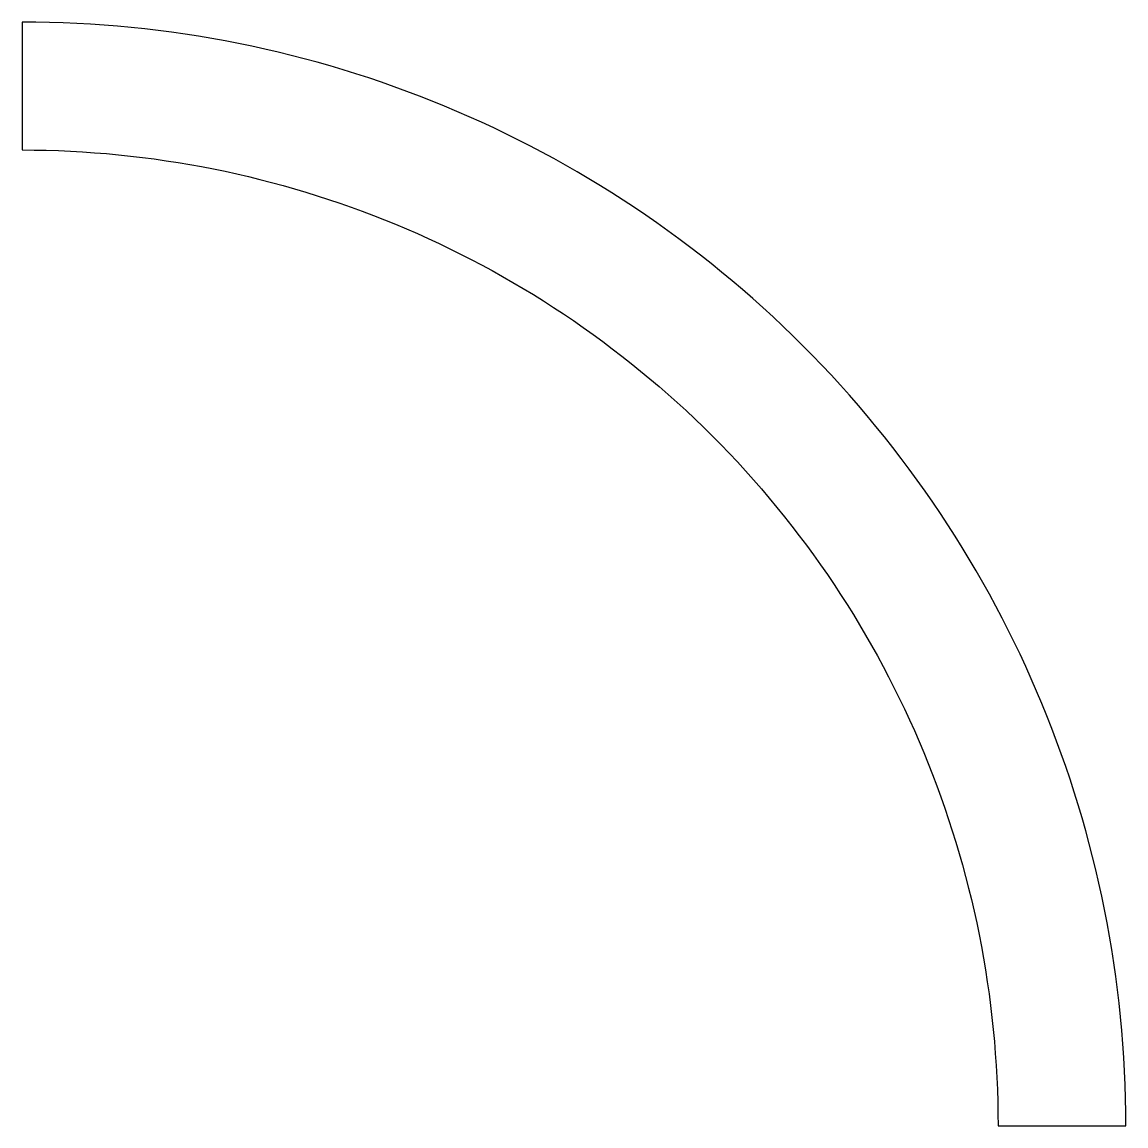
# Model space of a CAD drawing. Header units: inches. Extents: x 3784 to 4216, y 1495 to 1926.
import ezdxf

# ---------------------------------------------------------------- set-up
doc = ezdxf.new("R2010")
doc.units = ezdxf.units.IN
doc.header["$MEASUREMENT"] = 0

msp = doc.modelspace()

# ---------------------------------------------------------------- linework, layer by layer
msp.add_lwpolyline([(3784.43, 1876.26, -0.414214), (4165.93, 1494.76), (4215.93, 1494.76, 0.414214), (3784.43, 1926.26)], format="xyb", close=True)

doc.saveas('drawing.dxf')
